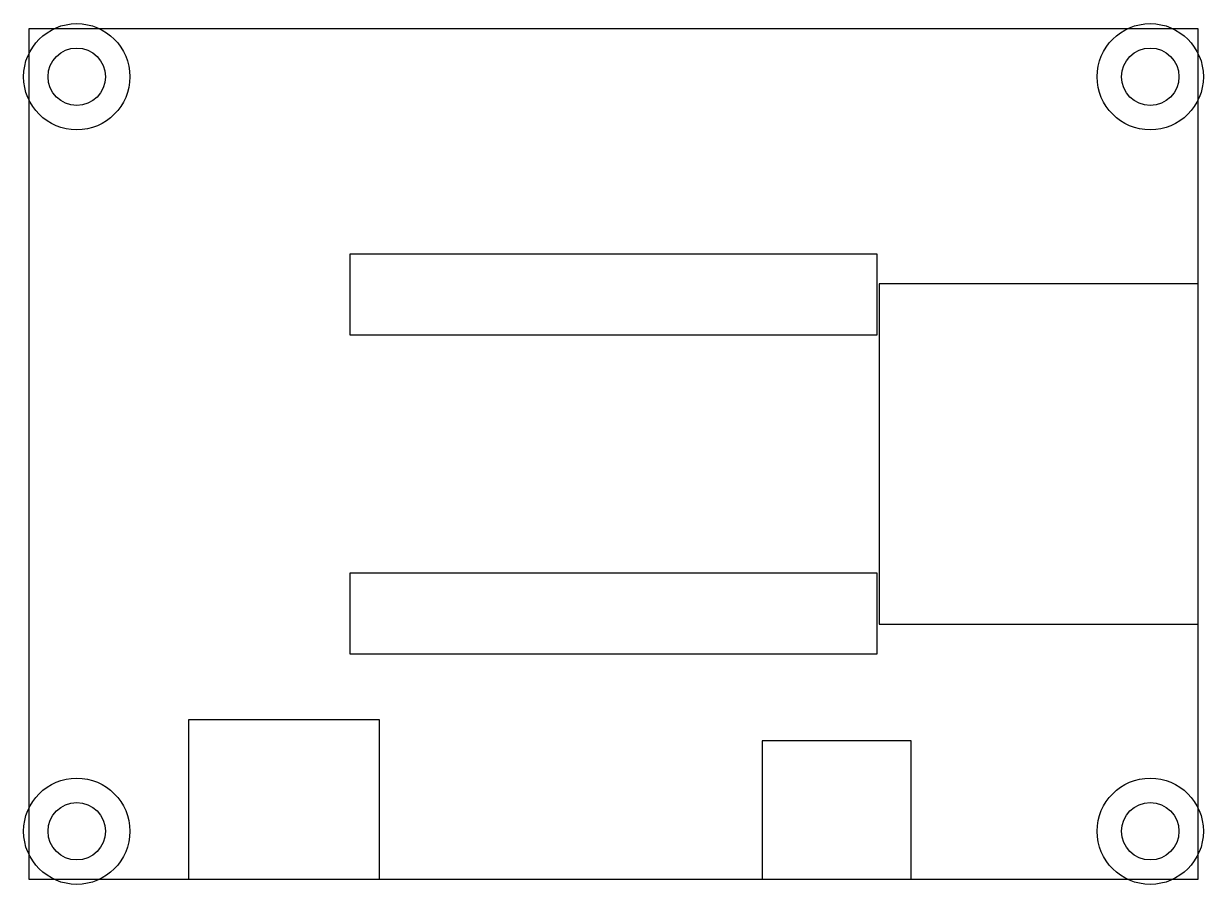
# Model space of a CAD drawing. Header units: metres. Extents: x -0.2 to 55.2, y -0.2 to 40.2.
import ezdxf

# ---------------------------------------------------------------- set-up
doc = ezdxf.new("R2010")
doc.units = ezdxf.units.M
for name, color, linetype in [('COMPONENTS', 2, 'Continuous'), ('CONNECTORS', 3, 'Continuous'), ('EDGE_CUTS', 7, 'Continuous'), ('HOLES', 1, 'Continuous')]:
    doc.layers.add(name, color=color, linetype=linetype)

msp = doc.modelspace()

# ---------------------------------------------------------------- linework, layer by layer
at = {"layer": 'COMPONENTS'}
for points in [[(40, 12), (55, 12), (55, 28), (40, 28)], [(7.5, 0), (16.5, 0), (16.5, 7.5), (7.5, 7.5)], [(34.5, 0), (41.5, 0), (41.5, 6.5), (34.5, 6.5)]]:
    msp.add_lwpolyline(points, close=True, dxfattribs=at)
at = {"layer": 'CONNECTORS'}
for points in [[(15.1, 25.6), (39.9, 25.6), (39.9, 29.4), (15.1, 29.4)], [(15.1, 10.6), (39.9, 10.6), (39.9, 14.4), (15.1, 14.4)]]:
    msp.add_lwpolyline(points, close=True, dxfattribs=at)
at = {"layer": 'EDGE_CUTS'}
msp.add_lwpolyline([(0, 0), (55, 0), (55, 40), (0, 40), (0, 0)], close=True, dxfattribs=at)
for centre in [(2.25, 37.75), (52.75, 37.75), (2.25, 2.25), (52.75, 2.25)]:
    msp.add_circle(centre, 2.5, dxfattribs=at)
at = {"layer": 'HOLES'}
for centre in [(2.25, 37.75), (52.75, 37.75), (2.25, 2.25), (52.75, 2.25)]:
    msp.add_circle(centre, 1.35, dxfattribs=at)

doc.saveas('drawing.dxf')
